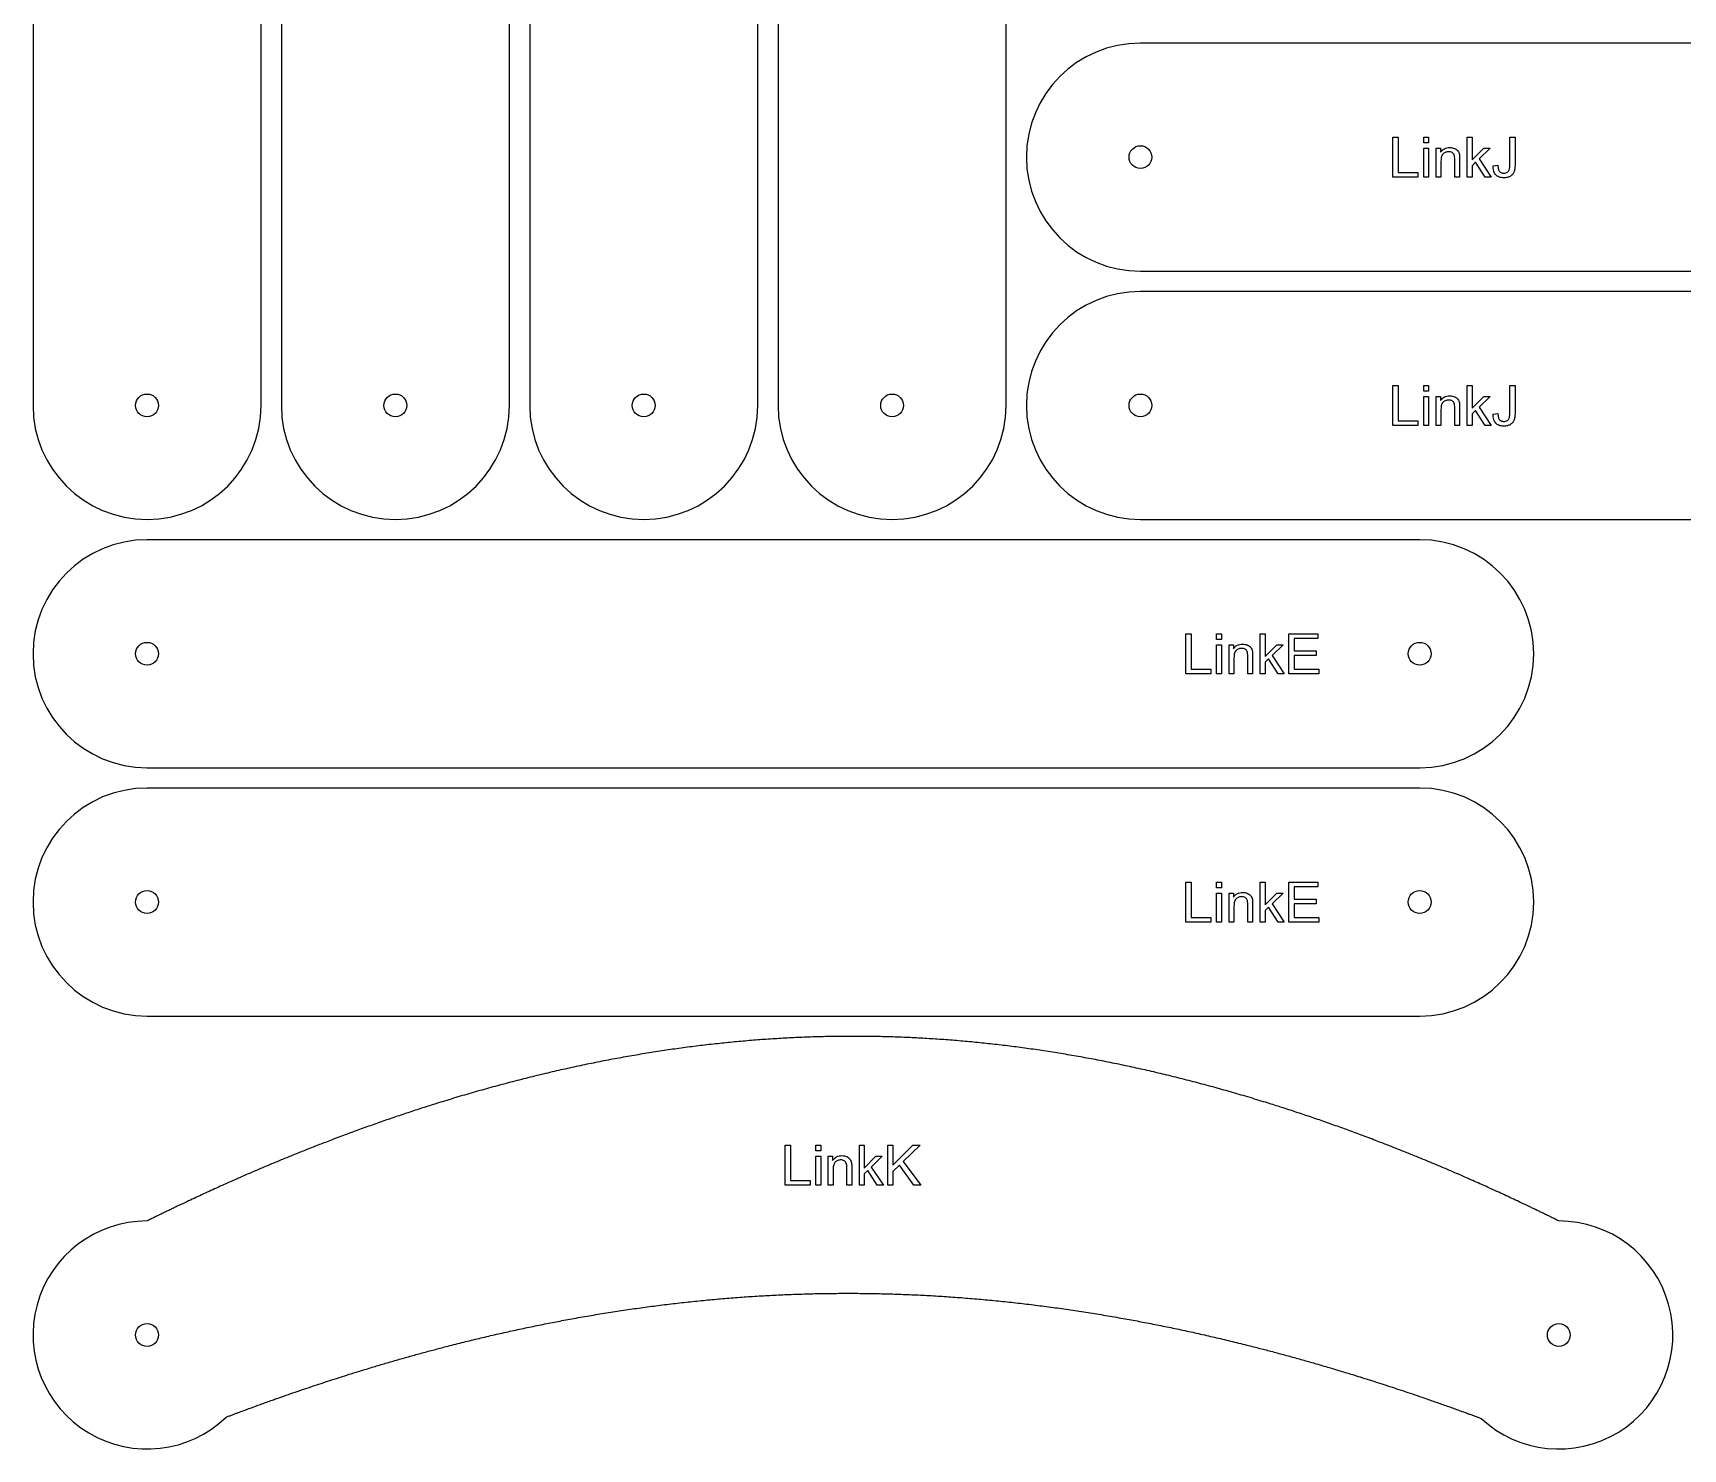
# Model space of a CAD drawing. Header units: millimetres. Extents: x 19 to 1167, y 19 to 1174.
# Drawn here: x 19 to 670, y 19 to 578 of the extents above; entities that cross this region are included whole.
import ezdxf

# ---------------------------------------------------------------- set-up
doc = ezdxf.new("R2010")
doc.units = ezdxf.units.MM
doc.layers.add('cut', color=5, linetype='Continuous', true_color=0x0000ff)
doc.layers.add('line engraving', color=1, linetype='Continuous', true_color=0xff0000)

msp = doc.modelspace()

# ---------------------------------------------------------------- linework, layer by layer
at = {"layer": 'cut', "color": 5, "true_color": 0x0000ff}
for points in [[(19, 933.08), (19, 430.88, 1), (109, 430.88), (109, 933.08, 1)], [(117, 933.08), (117, 430.88, 1), (207, 430.88), (207, 933.08, 1)], [(215, 880.88), (215, 430.88, 1), (305, 430.88), (305, 880.88, 1)], [(313, 880.88), (313, 430.88, 1), (403, 430.88), (403, 880.88, 1)], [(456, 483.88), (906, 483.88, 1), (906, 573.88), (456, 573.88, 1)], [(456, 385.88), (906, 385.88, 1), (906, 475.88), (456, 475.88, 1)], [(566.2, 377.88), (64, 377.88, 1), (64, 287.88), (566.2, 287.88, 1)], [(566.2, 279.88), (64, 279.88, 1), (64, 189.88), (566.2, 189.88, 1)]]:
    msp.add_lwpolyline(points, format="xyb", close=True, dxfattribs=at)
for centre in [(456, 528.88), (64, 430.88), (162, 430.88), (260, 430.88), (358, 430.88), (456, 430.88), (64, 332.88), (566.2, 332.88), (64, 234.88), (566.2, 234.88), (64, 64), (621.1, 64)]:
    msp.add_circle(centre, 4.5, dxfattribs=at)
for centre, start, end in [((64, 64), 90, -46.11126), ((621.1, 64), -132.93898, 90)]:
    msp.add_arc(centre, 45, start, end, dxfattribs=at)
msp.add_open_spline([(621.1, 109), (609.96, 114.53), (587.68, 125.1), (554.25, 139.51), (509.68, 155.78), (453.97, 170.88), (398.26, 180.26), (342.55, 183.48), (286.84, 180.26), (231.13, 170.88), (175.42, 155.78), (130.86, 139.51), (97.43, 125.1), (75.15, 114.53), (64, 109)], degree=5, dxfattribs=at)
msp.add_open_spline([(95.2, 31.57), (99.98, 33.39), (115.78, 39.29), (142.63, 48.59), (180.56, 59.94), (229.64, 71.23), (285.12, 79.13), (340.75, 81.81), (396.54, 79.07), (452.48, 71.13), (502.45, 59.78), (541.29, 48.35), (568.92, 38.97), (585.31, 32.98), (590.45, 31.06)], degree=5, knots=[-0.9433543, -0.9433543, -0.9433543, -0.9433543, -0.9433543, -0.9433543, -0.9, -0.8, -0.7, -0.6, -0.5, -0.4, -0.3, -0.2, -0.1, -0.0544049, -0.0544049, -0.0544049, -0.0544049, -0.0544049, -0.0544049], dxfattribs=at)
at = {"layer": 'line engraving', "color": 1, "true_color": 0xff0000}
for points in [[(555.66, 520.98), (555.66, 536.77), (557.75, 536.77), (557.75, 522.84), (565.53, 522.84), (565.53, 520.98), (555.66, 520.98)], [(567.78, 534.54), (567.78, 536.77), (569.72, 536.77), (569.72, 534.54), (567.78, 534.54)], [(584.95, 520.98), (584.95, 536.77), (586.89, 536.77), (586.89, 527.77), (591.48, 532.42), (594, 532.42), (589.62, 528.18), (594.44, 520.98), (592.04, 520.98), (588.26, 526.83), (586.89, 525.51), (586.89, 520.98), (584.95, 520.98)], [(595.16, 525.46), (597.04, 525.72), (597.07, 525.28), (597.12, 524.89), (597.18, 524.52), (597.25, 524.19), (597.35, 523.9), (597.45, 523.65), (597.58, 523.43), (597.72, 523.24), (597.88, 523.08), (598.05, 522.95), (598.24, 522.83), (598.44, 522.74), (598.66, 522.67), (598.89, 522.61), (599.13, 522.58), (599.39, 522.57), (599.77, 522.59), (600.13, 522.66), (600.45, 522.78), (600.75, 522.93), (601.01, 523.13), (601.23, 523.36), (601.41, 523.62), (601.54, 523.91), (601.59, 524.08), (601.63, 524.27), (601.67, 524.48), (601.7, 524.72), (601.72, 524.98), (601.74, 525.26), (601.75, 525.56), (601.75, 525.89), (601.75, 536.77), (603.84, 536.77), (603.84, 526.01), (603.84, 525.53), (603.81, 525.07), (603.78, 524.65), (603.72, 524.25), (603.66, 523.88), (603.57, 523.54), (603.48, 523.22), (603.36, 522.94), (603.24, 522.67), (603.09, 522.43), (602.93, 522.2), (602.74, 521.98), (602.55, 521.78), (602.33, 521.6), (602.1, 521.43), (601.85, 521.28), (601.58, 521.15), (601.3, 521.03), (601.01, 520.93), (600.72, 520.85), (600.4, 520.79), (600.08, 520.74), (599.75, 520.72), (599.4, 520.71), (598.9, 520.73), (598.43, 520.78), (597.98, 520.88), (597.57, 521.01), (597.19, 521.18), (596.83, 521.38), (596.51, 521.62), (596.22, 521.9), (595.96, 522.22), (595.74, 522.58), (595.55, 522.97), (595.4, 523.39), (595.29, 523.85), (595.21, 524.35), (595.17, 524.89), (595.16, 525.46)], [(567.78, 520.98), (567.78, 532.42), (569.72, 532.42), (569.72, 520.98), (567.78, 520.98)], [(572.67, 520.98), (572.67, 532.42), (574.42, 532.42), (574.42, 530.79), (574.75, 531.24), (575.12, 531.62), (575.52, 531.94), (575.96, 532.21), (576.43, 532.41), (576.94, 532.56), (577.48, 532.65), (578.06, 532.68), (578.57, 532.66), (579.05, 532.59), (579.52, 532.47), (579.96, 532.31), (580.37, 532.11), (580.72, 531.88), (581.02, 531.62), (581.26, 531.33), (581.46, 531.02), (581.62, 530.67), (581.76, 530.3), (581.86, 529.9), (581.89, 529.75), (581.91, 529.58), (581.93, 529.38), (581.94, 529.16), (581.95, 528.91), (581.96, 528.64), (581.97, 528.34), (581.97, 528.01), (581.97, 520.98), (580.03, 520.98), (580.03, 527.94), (580.02, 528.49), (579.97, 528.97), (579.9, 529.38), (579.8, 529.71), (579.67, 529.99), (579.49, 530.24), (579.27, 530.46), (579, 530.65), (578.7, 530.8), (578.37, 530.91), (578.02, 530.98), (577.65, 531), (577.34, 530.99), (577.05, 530.95), (576.77, 530.89), (576.49, 530.8), (576.23, 530.69), (575.98, 530.56), (575.74, 530.4), (575.51, 530.21), (575.3, 529.99), (575.12, 529.73), (574.96, 529.42), (574.84, 529.07), (574.74, 528.68), (574.67, 528.24), (574.62, 527.75), (574.61, 527.23), (574.61, 520.98), (572.67, 520.98)], [(555.66, 422.98), (555.66, 438.77), (557.75, 438.77), (557.75, 424.84), (565.53, 424.84), (565.53, 422.98), (555.66, 422.98)], [(567.78, 436.54), (567.78, 438.77), (569.72, 438.77), (569.72, 436.54), (567.78, 436.54)], [(584.95, 422.98), (584.95, 438.77), (586.89, 438.77), (586.89, 429.77), (591.48, 434.42), (594, 434.42), (589.62, 430.18), (594.44, 422.98), (592.04, 422.98), (588.26, 428.83), (586.89, 427.51), (586.89, 422.98), (584.95, 422.98)], [(595.16, 427.46), (597.04, 427.72), (597.07, 427.28), (597.12, 426.89), (597.18, 426.52), (597.25, 426.19), (597.35, 425.9), (597.45, 425.65), (597.58, 425.43), (597.72, 425.24), (597.88, 425.08), (598.05, 424.95), (598.24, 424.83), (598.44, 424.74), (598.66, 424.67), (598.89, 424.61), (599.13, 424.58), (599.39, 424.57), (599.77, 424.59), (600.13, 424.66), (600.45, 424.78), (600.75, 424.93), (601.01, 425.13), (601.23, 425.36), (601.41, 425.62), (601.54, 425.91), (601.59, 426.08), (601.63, 426.27), (601.67, 426.48), (601.7, 426.72), (601.72, 426.98), (601.74, 427.26), (601.75, 427.56), (601.75, 427.89), (601.75, 438.77), (603.84, 438.77), (603.84, 428.01), (603.84, 427.53), (603.81, 427.07), (603.78, 426.65), (603.72, 426.25), (603.66, 425.88), (603.57, 425.54), (603.48, 425.22), (603.36, 424.94), (603.24, 424.67), (603.09, 424.43), (602.93, 424.2), (602.74, 423.98), (602.55, 423.78), (602.33, 423.6), (602.1, 423.43), (601.85, 423.28), (601.58, 423.15), (601.3, 423.03), (601.01, 422.93), (600.72, 422.85), (600.4, 422.79), (600.08, 422.74), (599.75, 422.72), (599.4, 422.71), (598.9, 422.73), (598.43, 422.78), (597.98, 422.88), (597.57, 423.01), (597.19, 423.18), (596.83, 423.38), (596.51, 423.62), (596.22, 423.9), (595.96, 424.22), (595.74, 424.58), (595.55, 424.97), (595.4, 425.39), (595.29, 425.85), (595.21, 426.35), (595.17, 426.89), (595.16, 427.46)], [(567.78, 422.98), (567.78, 434.42), (569.72, 434.42), (569.72, 422.98), (567.78, 422.98)], [(572.67, 422.98), (572.67, 434.42), (574.42, 434.42), (574.42, 432.79), (574.75, 433.24), (575.12, 433.62), (575.52, 433.94), (575.96, 434.21), (576.43, 434.41), (576.94, 434.56), (577.48, 434.65), (578.06, 434.68), (578.57, 434.66), (579.05, 434.59), (579.52, 434.47), (579.96, 434.31), (580.37, 434.11), (580.72, 433.88), (581.02, 433.62), (581.26, 433.33), (581.46, 433.02), (581.62, 432.67), (581.76, 432.3), (581.86, 431.9), (581.89, 431.75), (581.91, 431.58), (581.93, 431.38), (581.94, 431.16), (581.95, 430.91), (581.96, 430.64), (581.97, 430.34), (581.97, 430.01), (581.97, 422.98), (580.03, 422.98), (580.03, 429.94), (580.02, 430.49), (579.97, 430.97), (579.9, 431.38), (579.8, 431.71), (579.67, 431.99), (579.49, 432.24), (579.27, 432.46), (579, 432.65), (578.7, 432.8), (578.37, 432.91), (578.02, 432.98), (577.65, 433), (577.34, 432.99), (577.05, 432.95), (576.77, 432.89), (576.49, 432.8), (576.23, 432.69), (575.98, 432.56), (575.74, 432.4), (575.51, 432.21), (575.3, 431.99), (575.12, 431.73), (574.96, 431.42), (574.84, 431.07), (574.74, 430.68), (574.67, 430.24), (574.62, 429.75), (574.61, 429.23), (574.61, 422.98), (572.67, 422.98)], [(473.96, 324.98), (473.96, 340.77), (476.05, 340.77), (476.05, 326.84), (483.83, 326.84), (483.83, 324.98), (473.96, 324.98)], [(486.08, 338.54), (486.08, 340.77), (488.02, 340.77), (488.02, 338.54), (486.08, 338.54)], [(503.26, 324.98), (503.26, 340.77), (505.2, 340.77), (505.2, 331.77), (509.79, 336.42), (512.3, 336.42), (507.93, 332.18), (512.74, 324.98), (510.35, 324.98), (506.57, 330.83), (505.2, 329.51), (505.2, 324.98), (503.26, 324.98)], [(514.57, 324.98), (514.57, 340.77), (526, 340.77), (526, 338.91), (516.67, 338.91), (516.67, 334.07), (525.4, 334.07), (525.4, 332.22), (516.67, 332.22), (516.67, 326.84), (526.36, 326.84), (526.36, 324.98), (514.57, 324.98)], [(486.08, 324.98), (486.08, 336.42), (488.02, 336.42), (488.02, 324.98), (486.08, 324.98)], [(490.98, 324.98), (490.98, 336.42), (492.72, 336.42), (492.72, 334.79), (493.05, 335.24), (493.42, 335.62), (493.83, 335.94), (494.26, 336.21), (494.74, 336.41), (495.24, 336.56), (495.79, 336.65), (496.36, 336.68), (496.87, 336.66), (497.36, 336.59), (497.82, 336.47), (498.27, 336.31), (498.67, 336.11), (499.02, 335.88), (499.32, 335.62), (499.56, 335.33), (499.76, 335.02), (499.93, 334.67), (500.07, 334.3), (500.17, 333.9), (500.19, 333.75), (500.22, 333.58), (500.23, 333.38), (500.25, 333.16), (500.26, 332.91), (500.27, 332.64), (500.27, 332.34), (500.28, 332.01), (500.28, 324.98), (498.34, 324.98), (498.34, 331.94), (498.32, 332.49), (498.28, 332.97), (498.21, 333.38), (498.11, 333.71), (497.97, 333.99), (497.8, 334.24), (497.57, 334.46), (497.31, 334.65), (497.01, 334.8), (496.68, 334.91), (496.33, 334.98), (495.95, 335), (495.65, 334.99), (495.36, 334.95), (495.07, 334.89), (494.8, 334.8), (494.54, 334.69), (494.29, 334.56), (494.05, 334.4), (493.82, 334.21), (493.6, 333.99), (493.42, 333.73), (493.27, 333.42), (493.14, 333.07), (493.04, 332.68), (492.97, 332.24), (492.93, 331.75), (492.92, 331.23), (492.92, 324.98), (490.98, 324.98)], [(473.96, 226.98), (473.96, 242.77), (476.05, 242.77), (476.05, 228.84), (483.83, 228.84), (483.83, 226.98), (473.96, 226.98)], [(486.08, 240.54), (486.08, 242.77), (488.02, 242.77), (488.02, 240.54), (486.08, 240.54)], [(503.26, 226.98), (503.26, 242.77), (505.2, 242.77), (505.2, 233.77), (509.79, 238.42), (512.3, 238.42), (507.93, 234.18), (512.74, 226.98), (510.35, 226.98), (506.57, 232.83), (505.2, 231.51), (505.2, 226.98), (503.26, 226.98)], [(514.57, 226.98), (514.57, 242.77), (526, 242.77), (526, 240.91), (516.67, 240.91), (516.67, 236.07), (525.4, 236.07), (525.4, 234.22), (516.67, 234.22), (516.67, 228.84), (526.36, 228.84), (526.36, 226.98), (514.57, 226.98)], [(486.08, 226.98), (486.08, 238.42), (488.02, 238.42), (488.02, 226.98), (486.08, 226.98)], [(490.98, 226.98), (490.98, 238.42), (492.72, 238.42), (492.72, 236.79), (493.05, 237.24), (493.42, 237.62), (493.83, 237.94), (494.26, 238.21), (494.74, 238.41), (495.24, 238.56), (495.79, 238.65), (496.36, 238.68), (496.87, 238.66), (497.36, 238.59), (497.82, 238.47), (498.27, 238.31), (498.67, 238.11), (499.02, 237.88), (499.32, 237.62), (499.56, 237.33), (499.76, 237.02), (499.93, 236.67), (500.07, 236.3), (500.17, 235.9), (500.19, 235.75), (500.22, 235.58), (500.23, 235.38), (500.25, 235.16), (500.26, 234.91), (500.27, 234.64), (500.27, 234.34), (500.28, 234.01), (500.28, 226.98), (498.34, 226.98), (498.34, 233.94), (498.32, 234.49), (498.28, 234.97), (498.21, 235.38), (498.11, 235.71), (497.97, 235.99), (497.8, 236.24), (497.57, 236.46), (497.31, 236.65), (497.01, 236.8), (496.68, 236.91), (496.33, 236.98), (495.95, 237), (495.65, 236.99), (495.36, 236.95), (495.07, 236.89), (494.8, 236.8), (494.54, 236.69), (494.29, 236.56), (494.05, 236.4), (493.82, 236.21), (493.6, 235.99), (493.42, 235.73), (493.27, 235.42), (493.14, 235.07), (493.04, 234.68), (492.97, 234.24), (492.93, 233.75), (492.92, 233.23), (492.92, 226.98), (490.98, 226.98)], [(315.78, 123.08), (315.78, 138.88), (317.87, 138.88), (317.87, 124.94), (325.65, 124.94), (325.65, 123.08), (315.78, 123.08)], [(327.9, 136.65), (327.9, 138.88), (329.84, 138.88), (329.84, 136.65), (327.9, 136.65)], [(345.08, 123.08), (345.08, 138.88), (347.02, 138.88), (347.02, 129.87), (351.61, 134.52), (354.12, 134.52), (349.75, 130.28), (354.56, 123.08), (352.17, 123.08), (348.39, 128.93), (347.02, 127.62), (347.02, 123.08), (345.08, 123.08)], [(356.27, 123.08), (356.27, 138.88), (358.36, 138.88), (358.36, 131.04), (366.2, 138.88), (369.03, 138.88), (362.41, 132.48), (369.33, 123.08), (366.57, 123.08), (360.94, 131.07), (358.36, 128.55), (358.36, 123.08), (356.27, 123.08)], [(327.9, 123.08), (327.9, 134.52), (329.84, 134.52), (329.84, 123.08), (327.9, 123.08)], [(332.8, 123.08), (332.8, 134.52), (334.54, 134.52), (334.54, 132.9), (334.88, 133.34), (335.24, 133.72), (335.65, 134.04), (336.08, 134.31), (336.56, 134.52), (337.06, 134.66), (337.61, 134.75), (338.18, 134.78), (338.69, 134.76), (339.18, 134.69), (339.64, 134.57), (340.09, 134.41), (340.49, 134.21), (340.84, 133.98), (341.14, 133.72), (341.38, 133.43), (341.58, 133.12), (341.75, 132.77), (341.89, 132.4), (341.99, 132), (342.01, 131.85), (342.04, 131.68), (342.05, 131.48), (342.07, 131.26), (342.08, 131.01), (342.09, 130.74), (342.09, 130.44), (342.1, 130.12), (342.1, 123.08), (340.16, 123.08), (340.16, 130.04), (340.14, 130.6), (340.1, 131.08), (340.03, 131.48), (339.93, 131.81), (339.8, 132.09), (339.62, 132.34), (339.39, 132.56), (339.13, 132.75), (338.83, 132.9), (338.5, 133.01), (338.15, 133.08), (337.77, 133.1), (337.47, 133.09), (337.18, 133.05), (336.89, 132.99), (336.62, 132.9), (336.36, 132.79), (336.11, 132.66), (335.87, 132.5), (335.64, 132.31), (335.43, 132.09), (335.24, 131.83), (335.09, 131.52), (334.96, 131.17), (334.86, 130.78), (334.79, 130.34), (334.75, 129.86), (334.74, 129.33), (334.74, 123.08), (332.8, 123.08)]]:
    msp.add_lwpolyline(points, dxfattribs=at)

doc.saveas('drawing.dxf')
